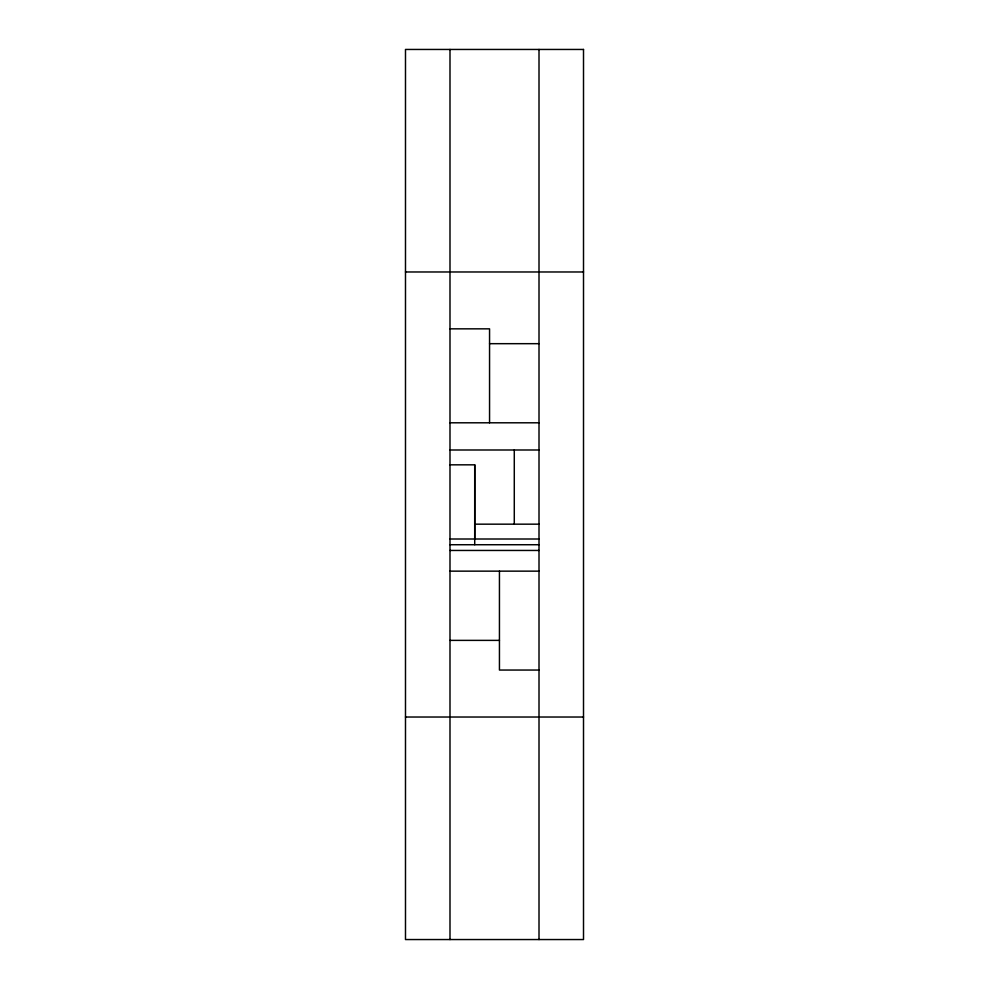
<?xml version="1.0" encoding="UTF-8"?>
<svg xmlns="http://www.w3.org/2000/svg" width="989" height="989" viewBox="0 0 989 989"><rect width="100%" height="100%" fill="white"/><g stroke="black" fill="none" stroke-linecap="round" stroke-linejoin="round"><path stroke-width="1.48" d="M474.72 544.729L474.732 464.83L449.995 464.83M405.49 271.975L583.51 271.975M449.995 328.843L489.555 328.843L489.555 422.798M489.555 343.678L539.005 343.678M449.995 422.798L539.005 422.798M449.995 449.995L539.005 449.995M474.72 524.17L539.005 524.17M449.995 539.005L539.005 539.005M449.995 544.729L539.005 544.729M449.995 550.453L539.005 550.453M449.995 571.148L539.005 571.148M449.995 640.378L499.445 640.378M539.005 670.048L499.445 670.048L499.445 571.148M405.49 717.025L583.51 717.025M539.005 49.45L539.005 939.55M514.28 449.995L514.28 524.17M474.72 464.83L474.72 539.005M449.995 49.45L449.995 939.55M583.51 49.45L405.49 49.45L405.49 939.55L583.51 939.55L583.51 49.45"/></g></svg>
